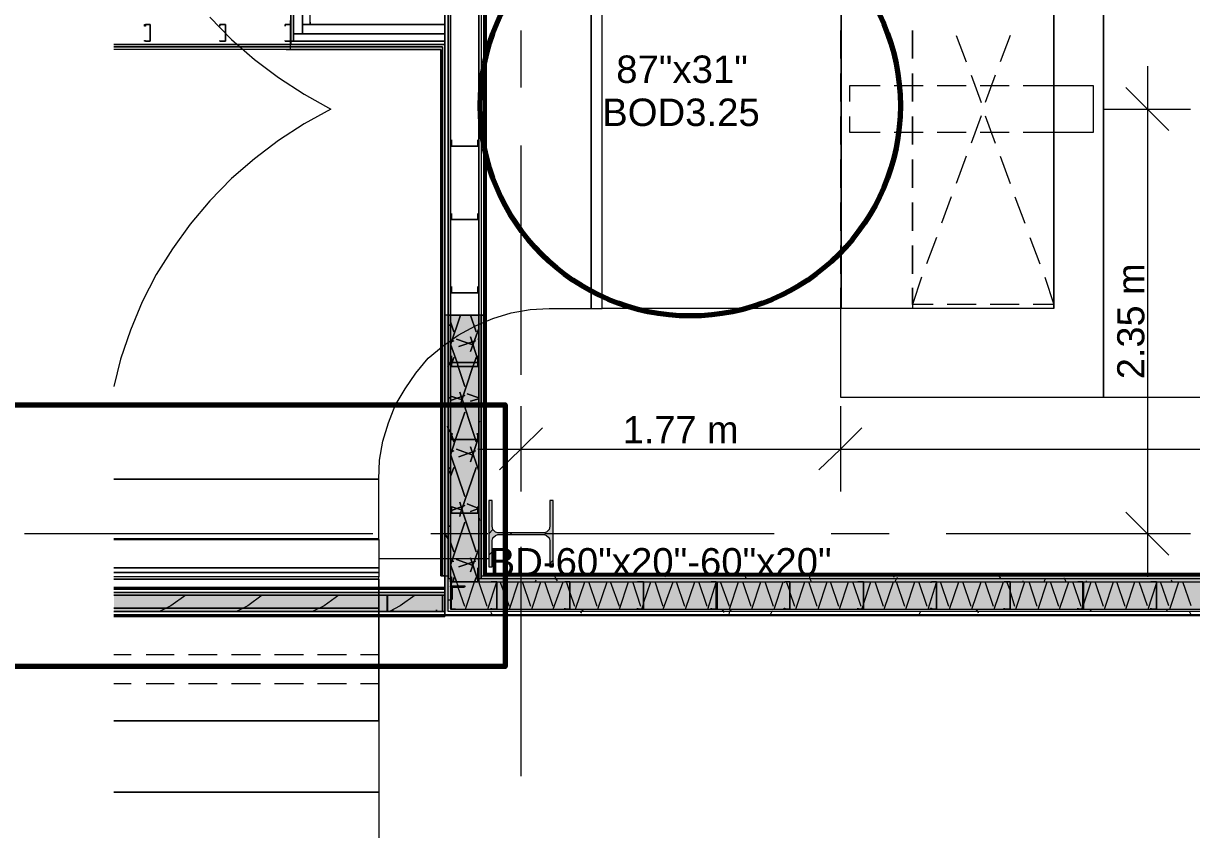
# Model space of a CAD drawing. Header units: metres. Extents: x -2 to 237, y -8 to 52.
# Drawn here: x 4.11 to 10.58, y 22.01 to 26.47 of the extents above; entities that cross this region are included whole.
import ezdxf

# ---------------------------------------------------------------- set-up
doc = ezdxf.new("R2010")
doc.units = ezdxf.units.M
doc.layers.add('HVAC - Ductos', color=5, linetype='Continuous', lineweight=0)
doc.layers.add('PDF4_Text', color=7, linetype='Continuous', lineweight=0)
doc.layers.add('PDF4_Geometry', color=7, linetype='Continuous', lineweight=0, true_color=0xaaaaaa)
doc.layers.add('PDF4_Solid Fills', color=7, linetype='Continuous', lineweight=0, true_color=0xffffff)
doc.styles.add('PDF Helvetica', font='')
doc.styles.get('PDF Helvetica').set_extended_font_data('Helvetica')

msp = doc.modelspace()

# ---------------------------------------------------------------- hatches: boundary and pattern name
at = {"layer": 'PDF4_Solid Fills', "lineweight": 0, "transparency": 33554559}
h = msp.add_hatch(color=256, dxfattribs=at)
h.paths.add_polyline_path([(6.4777, 27.1771), (6.4777, 33.1883), (6.464, 33.1883), (6.464, 27.1771)])
h.paths.add_polyline_path([(6.4777, 23.4019), (6.4777, 24.8588), (6.464, 24.8588), (6.464, 23.4019)])
h = msp.add_hatch(color=256, dxfattribs=at)
h.paths.add_polyline_path([(6.4777, 27.1771), (6.4777, 33.1883), (6.464, 33.1883), (6.464, 27.1771)])
h.paths.add_polyline_path([(6.4777, 23.4019), (6.4777, 24.8588), (6.464, 24.8588), (6.464, 23.4019)])
h = msp.add_hatch(color=256, dxfattribs=at)
h.paths.add_polyline_path([(6.4777, 27.1771), (6.6335, 27.1771), (6.6335, 33.2065), (6.4777, 33.2065)])
h.paths.add_polyline_path([(6.6335, 24.8588), (6.4777, 24.8588), (6.4777, 23.3836), (6.6289, 23.3881)])
h = msp.add_hatch(color=256, dxfattribs=at)
h.paths.add_polyline_path([(6.6335, 24.8588), (6.4777, 24.8588), (6.4777, 23.3836), (6.6289, 23.3881)])
h.paths.add_polyline_path([(6.4777, 27.1771), (6.6335, 27.1771), (6.6335, 33.2065), (6.4777, 33.2065)])
h = msp.add_hatch(color=256, dxfattribs=at)
h.paths.add_polyline_path([(6.6472, 24.8588), (6.6335, 24.8588), (6.6335, 23.4019), (6.6472, 23.4019)])
h.paths.add_polyline_path([(6.6335, 30.2331), (6.6472, 30.2331), (6.6472, 33.1883), (6.6335, 33.1883)])
h.paths.add_polyline_path([(6.6335, 27.1771), (6.6472, 27.1771), (6.6472, 30.1048), (6.6335, 30.1048)])
h = msp.add_hatch(color=256, dxfattribs=at)
h.paths.add_polyline_path([(6.4457, 27.1771), (6.464, 27.1771), (6.464, 33.1745), (6.4457, 33.1745)])
h.paths.add_polyline_path([(6.4457, 23.4157), (6.464, 23.4157), (6.464, 24.8588), (6.4457, 24.8588)])
h = msp.add_hatch(color=256, dxfattribs=at)
h.paths.add_polyline_path([(6.4457, 27.1771), (6.464, 27.1771), (6.464, 33.1745), (6.4457, 33.1745)])
h.paths.add_polyline_path([(6.4457, 23.4157), (6.464, 23.4157), (6.464, 24.8588), (6.4457, 24.8588)])
h = msp.add_hatch(color=256, dxfattribs=at)
h.paths.add_polyline_path([(6.6472, 30.2331), (6.661, 30.2331), (6.661, 33.1745), (6.6472, 33.1745)])
h.paths.add_polyline_path([(6.6472, 23.4157), (6.661, 23.4157), (6.661, 24.8588), (6.6472, 24.8588)])
h.paths.add_polyline_path([(6.6472, 27.1771), (6.661, 27.1771), (6.661, 30.0911), (6.6472, 30.0911)])
h = msp.add_hatch(color=256, dxfattribs=at)
h.paths.add_polyline_path([(6.6335, 27.1771), (6.6472, 27.1771), (6.6472, 30.1048), (6.6335, 30.1048)])
h.paths.add_polyline_path([(6.6335, 23.4019), (6.6472, 23.4019), (6.6472, 24.8588), (6.6335, 24.8588)])
h = msp.add_hatch(color=256, dxfattribs=at)
h.paths.add_polyline_path([(6.6472, 27.1771), (6.661, 27.1771), (6.661, 30.0911), (6.6472, 30.0911)])
h.paths.add_polyline_path([(6.6472, 23.4157), (6.661, 23.4157), (6.661, 24.8588), (6.6472, 24.8588)])
h = msp.add_hatch(color=256, dxfattribs=at)
h.paths.add_polyline_path([(6.4777, 24.9826), (6.4823, 24.9963), (6.4777, 24.9963)])
h.paths.add_polyline_path([(6.6289, 24.9825), (6.6335, 24.9963), (6.6289, 24.9963)])
for points in [[(6.7068, 23.6951), (6.7068, 23.8326), (6.6885, 23.8326), (6.6885, 23.466), (6.7068, 23.466), (6.7068, 23.6172), (6.7114, 23.6309), (6.7252, 23.6447), (7.0092, 23.6447), (7.0275, 23.6264), (7.0275, 23.466), (7.0459, 23.466), (7.0459, 23.8326), (7.0275, 23.8326), (7.023, 23.6768), (7.0092, 23.663), (6.9955, 23.6585), (6.7389, 23.6539), (6.7389, 23.6585), (6.7252, 23.663), (6.716, 23.6722), (6.7114, 23.6722), (6.7114, 23.6951)], [(6.4869, 23.3515), (6.4823, 23.2874), (6.4823, 23.2324), (16.3099, 23.2324), (16.3099, 23.3836), (6.4823, 23.3836), (6.4823, 23.3606), (6.5556, 23.3606), (6.5511, 23.356)], [(6.1296, 23.2232), (6.4457, 23.2186), (6.4457, 23.3102), (4.613, 23.3102), (4.613, 23.2186), (6.125, 23.2232)]]:
    msp.add_hatch(color=256, dxfattribs=at).paths.add_polyline_path(points)
h = msp.add_hatch(color=256, dxfattribs=at)
h.paths.add_polyline_path([(6.464, 23.2186), (6.464, 23.4157), (6.4457, 23.4157), (6.4457, 23.2186)])
h.paths.add_polyline_path([(6.6472, 23.4019), (16.31, 23.4019), (16.31, 23.4157), (6.6472, 23.4157)])
h = msp.add_hatch(color=256, dxfattribs=at)
h.paths.add_polyline_path([(6.4777, 23.2324), (6.4777, 23.4019), (6.464, 23.4019), (6.464, 23.2324)])
h.paths.add_polyline_path([(6.6335, 23.3836), (16.31, 23.3836), (16.31, 23.4019), (6.6335, 23.4019)])

# ---------------------------------------------------------------- linework, layer by layer
at = {"layer": 'HVAC - Ductos', "lineweight": 0}
for points in [[(8.6357, 25.01), (8.6357, 24.8955), (8.6357, 24.4052), (10.0927, 24.4052), (10.0927, 27.594), (8.6357, 27.594), (8.6357, 27.7773)], [(10.0927, 27.594), (10.0927, 24.4052), (10.8578, 24.4052), (10.8578, 24.4648), (10.8578, 24.561), (10.8578, 24.4648), (10.8578, 24.4052), (11.2105, 24.4052), (11.2105, 24.4648), (11.2105, 24.4052), (11.4672, 24.4052), (11.4672, 24.4648), (11.4672, 24.4052), (12.049, 24.4052), (12.049, 24.5656), (12.049, 24.7489), (12.049, 24.5656), (12.049, 24.4052), (13.1486, 24.4052), (13.2677, 24.4052), (13.2677, 24.5335), (13.2677, 24.4052), (13.3685, 24.4052)], [(4.613, 23.6172), (6.0791, 23.6172), (6.0791, 23.6218), (4.613, 23.6218), (6.0791, 23.6218), (6.0791, 23.9517), (6.0837, 24.0571), (6.102, 24.1624), (6.1342, 24.2632), (6.1708, 24.3594), (6.2258, 24.4511), (6.2853, 24.5381), (6.354, 24.6206), (6.4365, 24.6893), (6.519, 24.7489), (6.6152, 24.7993), (6.7114, 24.8405), (6.8122, 24.8726), (6.9176, 24.8909), (7.023, 24.8955), (7.2566, 24.8955), (7.2566, 27.1038), (7.2566, 24.8955), (7.3162, 24.8955), (7.3162, 27.1038)], [(9.8178, 24.8955), (9.0343, 24.8955), (9.0251, 24.8955), (9.0068, 24.8955), (8.9793, 24.8955), (8.9427, 24.8955), (8.8923, 24.8955), (8.8373, 24.8955), (8.7732, 24.8955), (8.709, 24.8955), (8.6403, 24.8955), (8.6403, 27.1038), (8.709, 27.1038), (8.7732, 27.1038), (8.8373, 27.1038), (8.8923, 27.1038), (8.9427, 27.1038), (8.9793, 27.1038), (9.0068, 27.1038), (9.0251, 27.1038), (9.0343, 27.1038), (9.8178, 27.1038)], [(9.8178, 27.1038), (9.8178, 24.8955), (9.8132, 24.8955), (9.7948, 24.8955), (9.7674, 24.8955), (9.7307, 24.8955), (9.6803, 24.8955), (9.6207, 24.8955), (9.552, 24.8955), (9.4741, 24.8955), (9.3871, 24.8955), (9.2954, 24.8955), (9.1947, 24.8955), (9.0893, 24.8955), (8.9839, 24.8955), (8.8694, 24.8955), (8.7548, 24.8955), (8.6403, 24.8955)], [(9.8178, 24.8955), (9.8178, 27.1038), (9.8178, 24.8955)], [(5.1445, 26.5082), (5.2636, 26.3845), (5.3919, 26.2746), (5.5248, 26.1737), (5.6668, 26.0821), (5.8134, 25.9997), (5.6668, 25.9172), (5.5248, 25.8256), (5.3919, 25.7248), (5.2636, 25.6148), (5.1445, 25.4911), (5.0346, 25.3628), (4.9384, 25.2254), (4.8467, 25.0833), (4.7688, 24.9322), (4.7046, 24.7764), (4.6497, 24.616), (4.613, 24.4648)], [(8.6357, 26.435), (8.6357, 26.2791)], [(9.0343, 26.435), (9.0343, 26.2791)], [(10.3355, 26.2379), (10.3355, 23.4111)], [(8.6357, 26.1967), (8.6357, 26.0409)], [(9.0343, 26.1967), (9.0343, 26.0409)], [(8.8556, 26.1279), (8.6861, 26.1279), (8.6861, 26.0409)], [(9.0939, 26.1279), (8.9335, 26.1279)], [(9.3321, 26.1279), (9.1718, 26.1279)], [(9.5703, 26.1279), (9.41, 26.1279)], [(9.6483, 25.8714), (9.8178, 25.8714), (10.0377, 25.8714), (10.0377, 26.1279), (9.8178, 26.1279), (9.6483, 26.1279)], [(10.4546, 25.8806), (10.3355, 25.9997), (10.2163, 26.1188)], [(8.6357, 25.9584), (8.6357, 25.8027)], [(8.6861, 25.9584), (8.6861, 25.8714), (8.8556, 25.8714)], [(9.0343, 25.9584), (9.0343, 25.8027)], [(10.0973, 25.9997), (10.3355, 25.9997), (10.5737, 25.9997)], [(8.9335, 25.8714), (9.0939, 25.8714)], [(9.1718, 25.8714), (9.3321, 25.8714)], [(9.41, 25.8714), (9.5703, 25.8714)], [(8.6357, 25.7202), (8.6357, 25.5644)], [(9.0343, 25.7202), (9.0343, 25.5644)], [(8.6357, 25.482), (8.6357, 25.3262)], [(9.0343, 25.482), (9.0343, 25.3262)], [(8.6357, 25.2437), (8.6357, 25.0879)], [(9.0343, 25.2437), (9.0343, 25.0879)], [(9.0343, 25.01), (9.0343, 24.8955)], [(6.8672, 24.3548), (6.8672, 24.1166), (6.8672, 23.883)], [(8.6357, 24.3548), (8.6357, 24.1166), (8.6357, 23.883)], [(6.9863, 24.2358), (6.8672, 24.1166), (6.7481, 24.0021)], [(8.7548, 24.2358), (8.6357, 24.1166), (8.5166, 24.0021)], [(6.6289, 24.1166), (8.6357, 24.1166), (15.8884, 24.1166)], [(10.4546, 23.5301), (10.3355, 23.6493), (10.2163, 23.7684)], [(10.5737, 23.6493), (10.3355, 23.6493), (10.0973, 23.6493)], [(6.0791, 23.5119), (6.6931, 23.5119)], [(4.613, 23.4614), (6.0791, 23.4614), (6.0791, 23.4339), (4.613, 23.4339), (6.0791, 23.4339), (6.0791, 23.4111)], [(6.0791, 23.3973), (4.613, 23.3973), (6.0791, 23.3973), (6.0791, 23.237), (6.0791, 22.82), (6.0791, 22.788), (6.0791, 22.7513), (6.0791, 22.7055), (6.0791, 22.6596), (6.0791, 22.6138), (6.0791, 22.7055), (6.0791, 22.7925), (6.0791, 22.8796), (6.0791, 22.9621), (6.0791, 23.0445), (6.0791, 23.1132), (6.0791, 23.1774), (6.0791, 23.237), (4.613, 23.237), (6.0791, 23.237), (6.0791, 23.3973), (6.0791, 23.4111), (4.613, 23.4111)], [(4.613, 22.9803), (4.7092, 22.9803)], [(4.7917, 22.9803), (4.9475, 22.9803)], [(5.0254, 22.9803), (5.1857, 22.9803)], [(5.2636, 22.9803), (5.424, 22.9803)], [(5.5019, 22.9803), (5.6622, 22.9803)], [(5.7401, 22.9803), (5.9005, 22.9803)], [(5.9783, 22.9803), (6.0791, 22.9803)], [(4.613, 22.82), (4.7092, 22.82)], [(4.7917, 22.82), (4.9475, 22.82)], [(5.0254, 22.82), (5.1857, 22.82)], [(5.2636, 22.82), (5.424, 22.82)], [(5.5019, 22.82), (5.6622, 22.82)], [(5.7401, 22.82), (5.9005, 22.82)], [(5.9783, 22.82), (6.0791, 22.82)], [(6.0791, 22.6138), (4.613, 22.6138), (6.0791, 22.6138), (6.0791, 22.2198), (6.0791, 21.8899), (6.0791, 21.6288), (5.8501, 21.1981), (5.8501, 18.7607), (4.7825, 18.7607), (4.7825, 21.1981), (5.8501, 21.1981), (4.7825, 21.1981), (4.613, 21.5234)]]:
    msp.add_lwpolyline(points, dxfattribs=at)
for points in [[(8.6403, 24.8955), (7.3162, 24.8955), (7.3162, 27.1038), (8.6403, 27.1038)], [(6.0791, 23.9517), (4.613, 23.9517)], [(6.0791, 22.2198), (4.613, 22.2198)]]:
    msp.add_lwpolyline(points, close=True, dxfattribs=at)
at = {"layer": 'PDF4_Geometry', "lineweight": 0}
for points in [[(6.4457, 33.3715), (6.4457, 33.1883), (6.4457, 33.1745), (6.4457, 27.1771), (6.6656, 27.1771), (6.6656, 27.1405), (6.6656, 24.8588)], [(16.31, 23.2324), (16.31, 23.2186), (6.464, 23.2186), (6.464, 23.2324), (6.464, 23.3836), (6.464, 23.4019), (6.464, 23.4157), (6.464, 24.8588), (6.464, 27.1405), (6.464, 27.1771), (6.464, 33.1745), (6.464, 33.1883), (6.464, 33.2065), (6.464, 33.3577), (6.464, 33.3715), (16.2778, 33.3715), (16.2916, 33.3715), (16.2916, 33.3577)], [(6.6472, 30.2331), (6.6335, 30.2331), (6.6335, 30.1552), (6.6335, 30.1048), (6.6335, 27.1771), (6.6335, 27.1405), (6.6335, 24.9963), (6.6335, 27.1405), (6.6335, 27.1771), (6.6472, 27.1771)], [(6.6472, 27.1405), (6.6472, 24.8588), (6.661, 24.8588), (6.661, 23.4157), (16.31, 23.4157), (16.2916, 23.4157), (16.2778, 23.4157), (6.6656, 23.4157), (6.6656, 30.0727), (6.6656, 23.4157), (6.6656, 30.0727)], [(6.6656, 30.0727), (6.6656, 23.4157), (6.6656, 30.0727), (6.6656, 23.4157)], [(16.2778, 30.0544), (16.2778, 23.4203), (16.2733, 23.4203), (16.2687, 23.4248), (16.2687, 23.4294), (6.6748, 23.4294), (16.2687, 23.4294), (16.2687, 30.0453), (16.2687, 23.4294), (16.2687, 23.4248), (16.2733, 23.4203), (16.2778, 23.4203), (6.6656, 23.4203), (16.2733, 23.4203)], [(6.6656, 23.4203), (6.6656, 30.0407), (6.6656, 23.4203), (16.2778, 23.4203), (16.2778, 30.0544), (16.2778, 23.4157), (16.2778, 24.8588), (16.2778, 25.0375), (16.2778, 27.0947), (16.2778, 25.0375), (16.2916, 25.0375), (16.2916, 27.0947), (16.2916, 25.0375), (16.31, 25.0375), (16.31, 27.0947)], [(5.5889, 26.4899), (5.5889, 26.357), (5.5889, 26.3433), (6.4319, 26.3433), (5.5889, 26.3433), (6.4319, 26.3433), (5.5752, 26.3433), (6.4319, 26.3433), (6.4319, 23.4157), (6.4457, 23.4157), (6.4457, 26.357), (5.5889, 26.357), (6.4457, 26.357), (5.5889, 26.357), (4.613, 26.357), (5.5889, 26.357), (5.5935, 26.357), (5.5935, 28.3088)], [(6.4457, 28.1897), (5.7126, 28.1897), (5.7126, 28.1851), (5.7172, 28.1851), (6.4457, 28.1851), (6.4457, 28.2034), (5.6989, 28.2034), (5.6989, 28.1897), (6.4457, 28.1897), (6.4457, 28.2034), (5.6576, 28.2034), (5.6576, 28.2538), (5.6072, 28.2538), (5.6072, 26.4166), (5.6072, 26.3754), (6.4457, 26.3754), (5.5935, 26.3754), (5.5935, 26.357), (6.4457, 26.357)], [(5.6989, 26.4808), (5.6989, 26.467), (6.4457, 26.467), (5.6576, 26.467), (5.6576, 26.4166), (6.4457, 26.4166), (5.6072, 26.4166), (5.6576, 26.4166), (5.6576, 28.2538)], [(6.4457, 27.1771), (6.464, 27.1771), (6.464, 27.1405), (6.464, 24.8588), (6.4457, 24.8588)], [(6.661, 27.1405), (6.661, 27.1771), (6.661, 27.1405), (6.661, 24.8588), (6.661, 27.1405), (6.6472, 27.1405), (6.661, 27.1405), (6.6656, 27.1405)], [(6.6656, 27.1405), (6.6656, 24.8588), (6.4457, 24.8588), (6.4457, 23.4157), (6.4365, 23.4157), (6.4319, 23.4157), (6.4273, 23.4157), (6.4319, 23.4157), (6.4365, 23.4157), (6.4457, 23.4157), (6.4319, 23.4157), (6.4457, 23.4157), (6.4457, 26.357), (6.4457, 26.4808)], [(6.6472, 27.1405), (6.6472, 24.8588), (6.6472, 23.4157), (6.6472, 23.4019), (16.31, 23.4019), (16.31, 23.4157), (16.2916, 23.4157)], [(6.8672, 26.435), (6.8672, 26.1188)], [(5.5889, 26.3479), (5.5889, 26.3433), (4.613, 26.3433), (5.5889, 26.3433), (5.5889, 26.3387)], [(16.31, 23.2003), (6.4457, 23.2003), (4.613, 23.2003), (6.4457, 23.2003), (6.4457, 23.1911), (4.613, 23.1911), (6.4457, 23.1911), (6.4457, 23.324), (4.613, 23.324), (6.4457, 23.324), (6.4457, 23.3102), (4.613, 23.3102), (6.4457, 23.3102), (6.4457, 23.2186), (6.4457, 23.4019), (6.4457, 23.4157), (6.4319, 23.4157), (6.4319, 26.3433), (5.5889, 26.3433), (4.613, 26.3433), (5.5889, 26.3433), (5.5889, 26.3387), (5.5889, 26.3341), (5.5889, 26.3295), (4.613, 26.3295)], [(5.5889, 26.357), (6.4457, 26.357), (5.5889, 26.357)], [(6.4319, 23.4157), (6.4319, 26.3433)], [(6.4319, 26.3433), (6.4319, 23.4157)], [(6.4319, 26.3433), (6.4319, 23.4157)], [(6.4319, 23.4157), (6.4319, 26.3433)], [(6.8672, 25.7981), (6.8672, 24.5289)], [(6.464, 24.8588), (6.4777, 24.8588), (6.4777, 24.9825), (6.4777, 24.8588), (6.4777, 23.4157), (6.4777, 23.4019), (6.4777, 23.3836), (6.4777, 23.2324), (16.31, 23.2324), (16.31, 23.3836)], [(6.6335, 23.3836), (6.6335, 24.8588), (6.6335, 24.9825), (6.6335, 24.8588), (6.4777, 24.8588)], [(6.4457, 23.4157), (6.4457, 24.8588), (6.4457, 23.4157)], [(6.6289, 23.3836), (6.4777, 23.3836), (6.4777, 24.8588), (6.6335, 24.8588), (6.6335, 23.4157), (6.6335, 23.4019), (6.6335, 23.3836), (16.31, 23.3836), (16.31, 23.4019)], [(6.6472, 24.8588), (6.6335, 24.8588)], [(6.8672, 24.2128), (6.8672, 23.8967)], [(4.5947, 23.6493), (4.1183, 23.6493)], [(6.0471, 23.6493), (4.5947, 23.6493)], [(6.6839, 23.6493), (6.3678, 23.6493)], [(6.6885, 23.6493), (6.7114, 23.6722)], [(6.8076, 23.6447), (6.8168, 23.6539)], [(8.2692, 23.6493), (7.0001, 23.6493)], [(8.906, 23.6493), (8.5853, 23.6493)], [(10.4912, 23.6493), (9.2222, 23.6493)], [(6.6885, 23.5301), (6.7068, 23.5485)], [(6.8672, 23.576), (6.8672, 22.3069)], [(7.0275, 23.4843), (7.0459, 23.5027)], [(4.613, 23.3423), (6.4457, 23.3423)], [(6.4457, 23.3423), (4.613, 23.3423)], [(6.4457, 23.324), (4.613, 23.324), (6.4457, 23.324)], [(5.0116, 23.3102), (4.9292, 23.2507), (4.865, 23.2186)], [(5.4331, 23.3102), (5.3553, 23.2507), (5.2911, 23.2186)], [(5.8593, 23.3102), (5.7767, 23.2507), (5.7126, 23.2186)], [(6.2807, 23.3102), (6.1983, 23.2507), (6.1387, 23.2186)], [(6.4777, 23.3194), (6.4823, 23.3194)], [(6.4457, 23.2003), (6.4457, 23.2186), (4.613, 23.2186), (6.4457, 23.2186)], [(4.8375, 23.2003), (4.8146, 23.1911)], [(5.259, 23.2003), (5.2407, 23.1911)], [(5.6806, 23.2003), (5.6622, 23.1911)], [(6.1066, 23.2003), (6.0837, 23.1911)]]:
    msp.add_lwpolyline(points, dxfattribs=at)
for points in [[(6.6748, 23.4294), (6.6748, 30.0635), (6.6748, 23.4248), (6.6748, 30.0635)], [(5.6072, 28.2951), (5.5935, 28.2951), (5.5935, 26.3754), (5.6072, 26.3754)], [(5.6576, 26.467), (5.6989, 26.467), (5.6989, 28.2034), (5.6576, 28.2034)], [(6.4457, 27.1771), (6.4457, 27.1405), (6.4457, 24.8588), (6.4457, 27.1405)], [(6.4457, 27.1405), (6.4457, 24.8588), (6.4457, 27.1405), (6.4457, 27.1771)], [(6.4777, 27.1405), (6.4777, 27.1771), (6.4777, 27.1405), (6.4777, 24.9963)], [(4.7825, 26.3799), (4.7871, 26.3799), (4.7871, 26.3754), (4.8146, 26.3754), (4.8146, 26.467), (4.7871, 26.467), (4.7871, 26.4578), (4.7825, 26.4578), (4.7825, 26.467), (4.8146, 26.467), (4.8146, 26.3754), (4.7825, 26.3754)], [(5.227, 26.3754), (5.2315, 26.3754), (5.2315, 26.467), (5.227, 26.467), (5.1995, 26.467), (5.1995, 26.4578), (5.1995, 26.467), (5.227, 26.467), (5.2315, 26.467), (5.2315, 26.3754), (5.227, 26.3754), (5.1995, 26.3754)], [(5.5889, 26.3754), (5.5935, 26.3754), (5.5935, 26.4624), (5.5935, 26.467), (5.5889, 26.467), (5.5614, 26.467), (5.5614, 26.4578), (5.5614, 26.467), (5.5889, 26.467), (5.5935, 26.467), (5.5935, 26.4624), (5.5935, 26.3754), (5.5889, 26.3754), (5.5614, 26.3754)], [(5.1995, 26.3799), (5.1995, 26.3754)], [(5.5614, 26.3799), (5.5614, 26.3754)], [(6.4227, 26.3295), (5.566, 26.3295), (6.4227, 26.3295), (6.4227, 23.4157), (6.4273, 23.4157), (6.4319, 23.4157), (6.4319, 26.3433), (6.4319, 23.4157), (6.4273, 23.4157), (6.4227, 23.4157)], [(6.4319, 26.3433), (5.5889, 26.3433)], [(6.6335, 25.7935), (6.6289, 25.7935), (6.4823, 25.7935), (6.4777, 25.7935), (6.4777, 25.8256), (6.4869, 25.8256), (6.4823, 25.8256), (6.4823, 25.7935), (6.6289, 25.7935), (6.6289, 25.8256), (6.6244, 25.8256), (6.6335, 25.8256)], [(6.6335, 25.3903), (6.6289, 25.3903), (6.6289, 25.3857), (6.4823, 25.3857), (6.4777, 25.3903), (6.4777, 25.4178), (6.4869, 25.4178), (6.4823, 25.4178), (6.4823, 25.3903), (6.6289, 25.3903), (6.6289, 25.4178), (6.6244, 25.4178), (6.6335, 25.4178)], [(6.6335, 24.9825), (6.6289, 24.9825), (6.4823, 24.9825), (6.4777, 24.9825), (6.4777, 25.0146), (6.4869, 25.0146), (6.4823, 25.0146), (6.4823, 24.9825), (6.6289, 24.9825), (6.6289, 25.0146), (6.6244, 25.0146), (6.6335, 25.0146)], [(18.7565, 23.3102), (16.4932, 23.3102), (16.4932, 24.8588), (16.2778, 24.8588), (16.2778, 23.4157), (6.6656, 23.4157), (6.6656, 24.8588), (6.4457, 24.8588), (6.4457, 23.4157), (6.4457, 23.2003), (16.3832, 23.2003), (16.4611, 23.2003), (18.7565, 23.2003)], [(6.464, 24.8588), (6.4457, 24.8588), (6.4457, 23.4157), (6.464, 23.4157)], [(6.4777, 24.8588), (6.464, 24.8588), (6.464, 23.4019), (6.4777, 23.4019)], [(6.6472, 24.8588), (6.6335, 24.8588), (6.6335, 23.4019), (6.6472, 23.4019)], [(6.661, 24.8588), (6.6472, 24.8588), (6.6472, 23.4157), (6.661, 23.4157)], [(6.661, 23.4157), (6.6656, 23.4157), (6.6656, 24.8588), (6.661, 24.8588)], [(6.6335, 24.5977), (6.6289, 24.5977), (6.4823, 24.5977), (6.4777, 24.5977), (6.4777, 24.6297), (6.4869, 24.6297), (6.4823, 24.6297), (6.4823, 24.5977), (6.6289, 24.5977), (6.6289, 24.6297), (6.6244, 24.6297), (6.6335, 24.6297)], [(6.6335, 24.5793), (6.6289, 24.5748), (6.4823, 24.5748), (6.4777, 24.5748), (6.4777, 24.5793), (6.4777, 24.6069), (6.4869, 24.6069), (6.4823, 24.6069), (6.4823, 24.5793), (6.4823, 24.5748), (6.6289, 24.5748), (6.6289, 24.5793), (6.6289, 24.6069), (6.6244, 24.6069), (6.6335, 24.6069)], [(6.6335, 24.1716), (6.6289, 24.1716), (6.4823, 24.1716), (6.4777, 24.1716), (6.4777, 24.2037), (6.4869, 24.2037), (6.4869, 24.1991), (6.4823, 24.1991), (6.4823, 24.1716), (6.6289, 24.1716), (6.6289, 24.1991), (6.6244, 24.1991), (6.6244, 24.2037), (6.6335, 24.2037)], [(7.0459, 23.466), (7.0459, 23.8326), (7.0275, 23.8326), (7.0275, 23.6906), (7.023, 23.6722), (7.0092, 23.6585), (6.9955, 23.6539), (6.7389, 23.6539), (6.7252, 23.6585), (6.7114, 23.6722), (6.7068, 23.6906), (6.7068, 23.8326), (6.6885, 23.8326), (6.6885, 23.466), (6.7068, 23.466), (6.7068, 23.6126), (6.7114, 23.6264), (6.7252, 23.6401), (6.7389, 23.6447), (6.9955, 23.6447), (7.0092, 23.6401), (7.023, 23.6264), (7.0275, 23.6126), (7.0275, 23.466)], [(6.6335, 23.7638), (6.6289, 23.7638), (6.4823, 23.7638), (6.4777, 23.7638), (6.4777, 23.7959), (6.4869, 23.7959), (6.4823, 23.7959), (6.4823, 23.7638), (6.6289, 23.7638), (6.6289, 23.7959), (6.6244, 23.7959), (6.6335, 23.7959)], [(6.4777, 23.4111), (6.4823, 23.4111), (6.4823, 23.3836), (6.6289, 23.3836), (6.6289, 23.4614), (6.6289, 23.3836), (6.4777, 23.3836)], [(6.4777, 23.2324), (6.5052, 23.2324), (6.4823, 23.2324), (6.4823, 23.3836), (6.5556, 23.3836), (6.4777, 23.3836)], [(6.5556, 23.3606), (6.5556, 23.356), (6.5511, 23.3515), (6.4869, 23.3515), (6.4869, 23.2919), (6.4869, 23.2874), (6.4823, 23.2828), (6.4823, 23.3606)], [(6.7022, 23.379), (6.7022, 23.3836)], [(6.7298, 23.3836), (6.7343, 23.3836), (6.7343, 23.237), (6.7343, 23.2324), (6.7298, 23.2324), (6.7022, 23.2324), (6.7022, 23.237), (6.7022, 23.2324), (6.7298, 23.2324), (6.7343, 23.2324), (6.7343, 23.237), (6.7343, 23.3836), (6.7298, 23.3836), (6.7022, 23.3836)], [(7.11, 23.379), (7.11, 23.3836)], [(7.1375, 23.3836), (7.1375, 23.237), (7.1375, 23.2324), (7.11, 23.2324), (7.11, 23.237), (7.11, 23.2324), (7.1375, 23.2324), (7.1375, 23.237), (7.1375, 23.3836), (7.11, 23.3836)], [(7.5132, 23.379), (7.5132, 23.3836)], [(7.5453, 23.3836), (7.5453, 23.237), (7.5453, 23.2324), (7.5132, 23.2324), (7.5132, 23.237), (7.5132, 23.2324), (7.5453, 23.2324), (7.5453, 23.237), (7.5453, 23.3836), (7.5132, 23.3836)], [(7.921, 23.379), (7.921, 23.3836)], [(7.9485, 23.3836), (7.9531, 23.3836), (7.9531, 23.237), (7.9531, 23.2324), (7.9485, 23.2324), (7.921, 23.2324), (7.921, 23.237), (7.921, 23.2324), (7.9485, 23.2324), (7.9485, 23.237), (7.9485, 23.3836), (7.921, 23.3836)], [(8.3562, 23.3836), (8.3562, 23.237), (8.3562, 23.2324), (8.3242, 23.2324), (8.3242, 23.237), (8.3287, 23.237), (8.3287, 23.2324), (8.3562, 23.2324), (8.3562, 23.237), (8.3562, 23.3836), (8.3287, 23.3836), (8.3287, 23.379), (8.3242, 23.379), (8.3242, 23.3836)], [(8.7319, 23.379), (8.7319, 23.3836)], [(8.7594, 23.3836), (8.764, 23.3836), (8.764, 23.237), (8.764, 23.2324), (8.7594, 23.2324), (8.7319, 23.2324), (8.7319, 23.237), (8.7319, 23.2324), (8.7594, 23.2324), (8.764, 23.2324), (8.764, 23.237), (8.764, 23.3836), (8.7594, 23.3836), (8.7319, 23.3836)], [(9.1672, 23.3836), (9.1672, 23.237), (9.1672, 23.2324), (9.1351, 23.2324), (9.1351, 23.237), (9.1397, 23.237), (9.1397, 23.2324), (9.1672, 23.2324), (9.1672, 23.237), (9.1672, 23.3836), (9.1397, 23.3836), (9.1397, 23.379), (9.1351, 23.379), (9.1351, 23.3836)], [(9.5429, 23.379), (9.5429, 23.3836)], [(9.5749, 23.3836), (9.5749, 23.237), (9.5749, 23.2324), (9.5429, 23.2324), (9.5429, 23.237), (9.5429, 23.2324), (9.5749, 23.2324), (9.5749, 23.237), (9.5749, 23.3836), (9.5429, 23.3836)], [(9.9506, 23.379), (9.9506, 23.3836)], [(9.9781, 23.3836), (9.9827, 23.3836), (9.9827, 23.237), (9.9781, 23.2324), (9.9506, 23.2324), (9.9506, 23.237), (9.9506, 23.2324), (9.9781, 23.2324), (9.9781, 23.237), (9.9781, 23.3836), (9.9506, 23.3836)], [(10.3538, 23.379), (10.3538, 23.3836)], [(10.3859, 23.3836), (10.3859, 23.237), (10.3859, 23.2324), (10.3538, 23.2324), (10.3538, 23.237), (10.3538, 23.2324), (10.3859, 23.2324), (10.3859, 23.237), (10.3859, 23.3836), (10.3538, 23.3836)], [(6.4457, 23.3515), (4.613, 23.3515)], [(6.4457, 23.3423), (4.613, 23.3423)], [(6.4457, 23.3423), (4.613, 23.3423)], [(6.4457, 23.324), (4.613, 23.324)], [(6.157, 23.3102), (6.1296, 23.3102), (6.125, 23.3056), (6.125, 23.2186), (6.1296, 23.2186), (6.157, 23.2186), (6.157, 23.2278), (6.157, 23.2186), (6.1296, 23.2186), (6.1296, 23.3056), (6.1296, 23.3102), (6.157, 23.3102), (6.157, 23.3056)], [(6.3999, 23.3056), (6.3999, 23.3102)], [(6.4319, 23.3102), (6.4319, 23.3056), (6.4319, 23.2186), (6.3999, 23.2186), (6.3999, 23.2278), (6.3999, 23.2186), (6.4319, 23.2186), (6.4319, 23.3056), (6.4319, 23.3102), (6.3999, 23.3102)], [(16.4932, 23.2003), (16.4932, 23.1957), (6.4457, 23.1957), (6.4457, 23.2003)]]:
    msp.add_lwpolyline(points, close=True, dxfattribs=at)
at = {"layer": 'PDF4_Geometry', "color": 8, "lineweight": 0, "true_color": 0x808080}
for points in [[(9.0343, 26.2791), (9.0343, 26.435)], [(9.2771, 26.4074), (9.3321, 26.2608)], [(9.5749, 26.4074), (9.5199, 26.2608)], [(9.8178, 26.435), (9.8178, 26.2791)], [(9.0343, 26.0409), (9.0343, 26.1967)], [(9.3596, 26.1875), (9.4146, 26.0363)], [(9.4925, 26.1875), (9.4375, 26.0363)], [(9.8178, 26.1967), (9.8178, 26.0409)], [(9.0343, 25.8027), (9.0343, 25.9584)], [(9.4146, 25.963), (9.3596, 25.8118)], [(9.4375, 25.963), (9.4925, 25.8118)], [(9.8178, 25.9584), (9.8178, 25.8027)], [(9.0343, 25.5644), (9.0343, 25.7202)], [(9.3321, 25.7385), (9.2771, 25.5873)], [(9.5199, 25.7385), (9.5749, 25.5873)], [(9.8178, 25.7202), (9.8178, 25.5644)], [(9.2496, 25.514), (9.1947, 25.3674)], [(9.6024, 25.514), (9.6574, 25.3674)], [(9.0343, 25.3262), (9.0343, 25.482)], [(9.8178, 25.482), (9.8178, 25.3262)], [(9.0343, 25.0879), (9.0343, 25.2437)], [(9.1672, 25.2895), (9.1122, 25.1429)], [(9.6849, 25.2895), (9.7399, 25.1429)], [(9.8178, 25.2437), (9.8178, 25.0879)], [(9.0847, 25.0696), (9.0343, 24.9184), (9.0343, 25.01)], [(9.7674, 25.0696), (9.8178, 24.9184), (9.8178, 25.01)], [(9.1489, 24.9184), (9.0343, 24.9184)], [(9.3871, 24.9184), (9.2267, 24.9184)], [(9.6253, 24.9184), (9.465, 24.9184)], [(9.8178, 24.9184), (9.7032, 24.9184)]]:
    msp.add_lwpolyline(points, dxfattribs=at)
at = {"layer": 'PDF4_Geometry', "color": 254, "lineweight": 0, "true_color": 0xd2d2d2}
for points in [[(6.5373, 25.3857), (6.5373, 25.3903)], [(6.6289, 24.5977), (6.6335, 24.5977)], [(6.519, 23.3606), (6.5098, 23.3836), (6.4777, 23.4798), (6.5098, 23.3836)], [(6.4777, 23.356), (6.4869, 23.3836)], [(6.5602, 23.2324), (6.6106, 23.3836), (6.6198, 23.4065), (6.6106, 23.3836)], [(6.6794, 23.2461), (6.6335, 23.3836)], [(6.6839, 23.2324), (6.7343, 23.3836)], [(6.803, 23.2461), (6.7526, 23.3836)], [(6.803, 23.2324), (6.8535, 23.3836)], [(6.9221, 23.2461), (6.8763, 23.3836)], [(6.9267, 23.2324), (6.9771, 23.3836)], [(7.0459, 23.2461), (7.0001, 23.3836)], [(7.0459, 23.2324), (7.1008, 23.3836)], [(7.165, 23.2461), (7.1375, 23.3286), (7.1192, 23.3836)], [(7.1696, 23.2324), (7.22, 23.3836)], [(7.2887, 23.2461), (7.2429, 23.3836)], [(7.2933, 23.2324), (7.3437, 23.3836)], [(7.4124, 23.2461), (7.362, 23.3836)], [(7.4124, 23.2324), (7.4628, 23.3836)], [(7.5315, 23.2461), (7.4857, 23.3836)], [(7.5453, 23.2644), (7.5865, 23.3836)], [(7.6552, 23.2461), (7.6094, 23.3836)], [(7.6552, 23.2324), (7.7102, 23.3836)], [(7.7744, 23.2461), (7.7286, 23.3836)], [(7.7789, 23.2324), (7.8293, 23.3836)], [(7.8981, 23.2461), (7.8522, 23.3836)], [(7.9026, 23.2324), (7.9485, 23.379)], [(7.9301, 23.3836), (7.9347, 23.3836)], [(8.0217, 23.2461), (7.9713, 23.3836)], [(8.0217, 23.2324), (8.0722, 23.3836)], [(8.1409, 23.2461), (8.0951, 23.3836)], [(8.1455, 23.2324), (8.1958, 23.3836)], [(8.2646, 23.2461), (8.2188, 23.3836)], [(8.2692, 23.2324), (8.3196, 23.3836)], [(8.3562, 23.3332), (8.3379, 23.3836)], [(8.3883, 23.2324), (8.4387, 23.3836)], [(8.5074, 23.2461), (8.4616, 23.3836)], [(8.512, 23.2324), (8.5624, 23.3836)], [(8.6265, 23.2461), (8.5807, 23.3836)], [(8.6311, 23.2324), (8.6815, 23.3836)], [(8.7502, 23.2461), (8.7044, 23.3836)], [(8.764, 23.2598), (8.8052, 23.3836)], [(8.874, 23.2461), (8.8281, 23.3836)], [(8.8785, 23.2324), (8.9289, 23.3836)], [(8.9931, 23.2461), (8.9473, 23.3836)], [(8.9977, 23.2324), (9.0481, 23.3836)], [(9.1167, 23.2461), (9.0709, 23.3836)], [(9.1213, 23.2324), (9.1672, 23.379), (9.1718, 23.3836)], [(9.2359, 23.2461), (9.1901, 23.3836)], [(9.2405, 23.2324), (9.2909, 23.3836)], [(9.3596, 23.2461), (9.3138, 23.3836)], [(9.3642, 23.2324), (9.4146, 23.3836)], [(9.4833, 23.2461), (9.4375, 23.3836)], [(9.4879, 23.2324), (9.5383, 23.3836)], [(9.5749, 23.3377), (9.5566, 23.3836)], [(9.607, 23.2324), (9.6574, 23.3836)], [(9.7261, 23.2461), (9.6803, 23.3836)], [(9.7307, 23.2324), (9.7811, 23.3836)], [(9.8452, 23.2461), (9.7994, 23.3836)], [(9.8498, 23.2324), (9.9002, 23.3836)], [(9.969, 23.2461), (9.9232, 23.3836)], [(9.9827, 23.2552), (10.0239, 23.3836)], [(10.0927, 23.2461), (10.0469, 23.3836)], [(10.0973, 23.2324), (10.1477, 23.3836)], [(10.2117, 23.2461), (10.166, 23.3836)], [(10.2163, 23.2324), (10.2668, 23.3836)], [(10.3355, 23.2507), (10.2897, 23.3836)], [(10.3401, 23.2324), (10.3859, 23.3744), (10.3904, 23.3836)], [(10.4546, 23.2507), (10.4088, 23.3836)], [(10.4592, 23.2324), (10.5096, 23.3836)], [(10.5783, 23.2507), (10.5325, 23.3836)], [(6.5556, 23.2461), (6.519, 23.3515)], [(8.3837, 23.2461), (8.3562, 23.3286)], [(9.6024, 23.2461), (9.5749, 23.3332)], [(9.9781, 23.3011), (9.9827, 23.3011)], [(6.4319, 23.269), (6.4319, 23.2736)], [(7.5361, 23.2324), (7.5453, 23.2598)], [(7.9485, 23.2828), (7.9531, 23.2828)], [(8.7548, 23.2324), (8.764, 23.2552)], [(9.9735, 23.2324), (9.9781, 23.2507)]]:
    msp.add_lwpolyline(points, dxfattribs=at)
for points in [[(6.5327, 24.8588), (6.4777, 24.6939)], [(6.5877, 24.8588), (6.6198, 24.7672)], [(6.4777, 24.8222), (6.4961, 24.7672)], [(6.6335, 24.7856), (6.5877, 24.6573)], [(6.4961, 24.7168), (6.4777, 24.7122)], [(6.5098, 24.726), (6.6014, 24.6939)], [(6.6152, 24.7168), (6.5236, 24.6847)], [(6.5877, 24.7397), (6.6289, 24.6115)], [(6.6289, 24.726), (6.6335, 24.726)], [(6.4777, 24.6985), (6.5144, 24.5977), (6.519, 24.5748), (6.5556, 24.4648), (6.519, 24.5748), (6.5144, 24.5977)], [(6.4961, 24.6252), (6.4869, 24.5977), (6.4777, 24.5748), (6.4869, 24.5977)], [(6.6198, 24.6252), (6.6106, 24.5977), (6.6014, 24.5748), (6.5281, 24.3548), (6.6014, 24.5748), (6.6106, 24.5977)], [(6.5556, 24.4144), (6.4777, 24.3869)], [(6.4777, 24.4098), (6.5373, 24.3915)], [(6.5281, 24.4328), (6.6152, 24.1716), (6.6198, 24.1579), (6.6152, 24.1716)], [(6.5694, 24.4236), (6.6335, 24.4007)], [(6.6335, 24.3961), (6.5877, 24.3824)], [(6.5556, 24.3228), (6.5052, 24.1716), (6.4777, 24.0845), (6.5052, 24.1716)], [(6.4777, 24.2128), (6.4915, 24.1716), (6.4961, 24.1579), (6.4915, 24.1716)], [(6.6289, 24.1762), (6.6289, 24.1716), (6.5877, 24.0479), (6.6289, 24.1716)], [(6.5877, 24.1303), (6.6335, 23.9975)], [(6.4961, 24.1075), (6.4777, 24.1029)], [(6.4777, 24.0891), (6.5556, 23.8554)], [(6.5098, 24.1166), (6.6014, 24.0845)], [(6.6152, 24.1075), (6.5236, 24.0754)], [(6.6289, 24.1166), (6.6335, 24.1166)], [(6.4961, 24.0158), (6.4777, 23.9655)], [(6.6198, 24.0158), (6.5327, 23.7638), (6.5281, 23.7455), (6.5327, 23.7638)], [(6.5281, 23.8234), (6.5465, 23.7638), (6.6198, 23.5485), (6.5465, 23.7638)], [(6.5694, 23.8142), (6.6289, 23.7913)], [(6.4777, 23.8005), (6.5373, 23.7822)], [(6.5556, 23.805), (6.4823, 23.7776)], [(6.6289, 23.7868), (6.5877, 23.773)], [(6.5556, 23.7134), (6.4777, 23.4752)], [(6.4777, 23.6035), (6.4961, 23.5485)], [(6.6335, 23.5668), (6.5877, 23.4385)], [(6.4961, 23.4981), (6.4777, 23.4935)], [(6.5098, 23.5073), (6.5969, 23.4752)], [(6.6152, 23.4981), (6.5236, 23.466)], [(6.5877, 23.5165), (6.6289, 23.3927)], [(6.6289, 23.5073), (6.6335, 23.5073)], [(6.4961, 23.4065), (6.4915, 23.3836)]]:
    msp.add_lwpolyline(points, close=True, dxfattribs=at)
at = {"layer": 'PDF4_Geometry', "color": 254, "lineweight": 0, "true_color": 0xeaeaea}
for points in [[(6.4777, 24.8038), (6.464, 24.8038), (6.4594, 24.8038), (6.464, 24.8038)], [(6.464, 24.5793), (6.4777, 24.6023), (6.464, 24.5793), (6.4594, 24.5748)], [(6.4777, 24.4007), (6.464, 24.4007), (6.4594, 24.4007), (6.464, 24.4007)], [(6.6335, 24.2632), (6.6381, 24.2724)], [(6.464, 24.2312), (6.4732, 24.2128), (6.464, 24.2312), (6.4594, 24.2449)], [(6.4686, 24.0158), (6.4777, 24.0021)], [(6.4777, 23.9929), (6.464, 23.9929), (6.4594, 23.9929), (6.464, 23.9929)], [(6.4686, 23.9837), (6.4777, 23.9975)], [(6.6335, 23.7409), (6.6381, 23.7226)], [(6.4777, 23.6906), (6.464, 23.6906), (6.4594, 23.6906), (6.464, 23.6906)], [(6.4457, 23.6493), (6.464, 23.6218)], [(6.6335, 23.4477), (6.6335, 23.4569)]]:
    msp.add_lwpolyline(points, close=True, dxfattribs=at)
at = {"layer": 'PDF4_Geometry', "color": 95, "lineweight": 70, "true_color": 0x4caf50}
msp.add_lwpolyline([(4.0326, 24.3629), (6.7802, 24.3629), (6.7802, 22.9144), (4.0326, 22.9144)], close=True, dxfattribs=at)
at = {"layer": 'PDF4_Geometry', "color": 1, "lineweight": 0}
msp.add_lwpolyline([(4.613, 23.6172), (6.0791, 23.6172), (6.0791, 23.4614), (4.613, 23.4614)], dxfattribs=at)
at = {"layer": 'PDF4_Geometry', "color": 254, "lineweight": 0, "true_color": 0xeaeaea}
for points in [[(6.9497, 23.3927), (6.9451, 23.3836)], [(7.0688, 23.3881), (7.0596, 23.4019), (7.055, 23.4157)], [(7.669, 23.4157), (7.6644, 23.4111)], [(8.1134, 23.4019), (8.1088, 23.4157)], [(8.4753, 23.3836), (8.4662, 23.4019), (8.4662, 23.4111)], [(8.9335, 23.4065), (8.9289, 23.4157)], [(8.9518, 23.4065), (8.9473, 23.4019), (8.9381, 23.3836)], [(9.5245, 23.3973), (9.5245, 23.4019), (9.5154, 23.4157)], [(9.6483, 23.3836), (9.6483, 23.3881)], [(9.772, 23.4019), (9.7628, 23.3836)], [(9.8865, 23.3836), (9.8773, 23.4019), (9.8728, 23.4019)], [(9.9965, 23.3881), (9.9965, 23.3836)], [(10.4729, 23.3836), (10.4684, 23.3927)], [(6.4594, 23.2828), (6.464, 23.2828), (6.4777, 23.2828)], [(7.2108, 23.2324), (7.2016, 23.2186), (7.197, 23.2094)], [(7.9897, 23.214), (7.9897, 23.2186), (7.9805, 23.2324)], [(8.0309, 23.2324), (8.0217, 23.2186), (8.0171, 23.2049)], [(9.4008, 23.2094), (9.3962, 23.2186), (9.3871, 23.2324)], [(10.0239, 23.2324), (10.0193, 23.2232)], [(10.4454, 23.2232), (10.4409, 23.2324)], [(6.7068, 23.2003), (6.7022, 23.214)], [(8.26, 23.2232), (8.2554, 23.2186), (8.2462, 23.2003)], [(9.0801, 23.2186), (9.0709, 23.2003)], [(9.3046, 23.2049), (9.3046, 23.2003)], [(10.5783, 23.2003), (10.5691, 23.2186)]]:
    msp.add_lwpolyline(points, dxfattribs=at)
at = {"layer": 'PDF4_Geometry', "color": 150, "lineweight": 70, "true_color": 0x2196f3}
msp.add_circle((7.8046, 26.0178), 1.1633, dxfattribs=at)

# ---------------------------------------------------------------- texts
at = {"layer": 'PDF4_Text', "lineweight": 0, "attachment_point": 4, "style": 'PDF Helvetica'}
for s, insert, char_height in [('87"x31"', (7.3945, 26.219), 0.1519), ('BOD3.25', (7.3166, 25.9808), 0.1519), ('1.77 m', (7.4312, 24.2253), 0.15002), ('BD-60"x20"-60"x20"', (6.6935, 23.4929), 0.151896)]:
    msp.add_mtext(s, dxfattribs=dict(at, insert=insert, char_height=char_height))
at = {"layer": 'PDF4_Text', "lineweight": 0, "insert": (10.2447, 24.505), "char_height": 0.15002, "attachment_point": 4, "rotation": 90, "style": 'PDF Helvetica'}
msp.add_mtext('2.35 m', dxfattribs=at)

doc.saveas('drawing.dxf')
